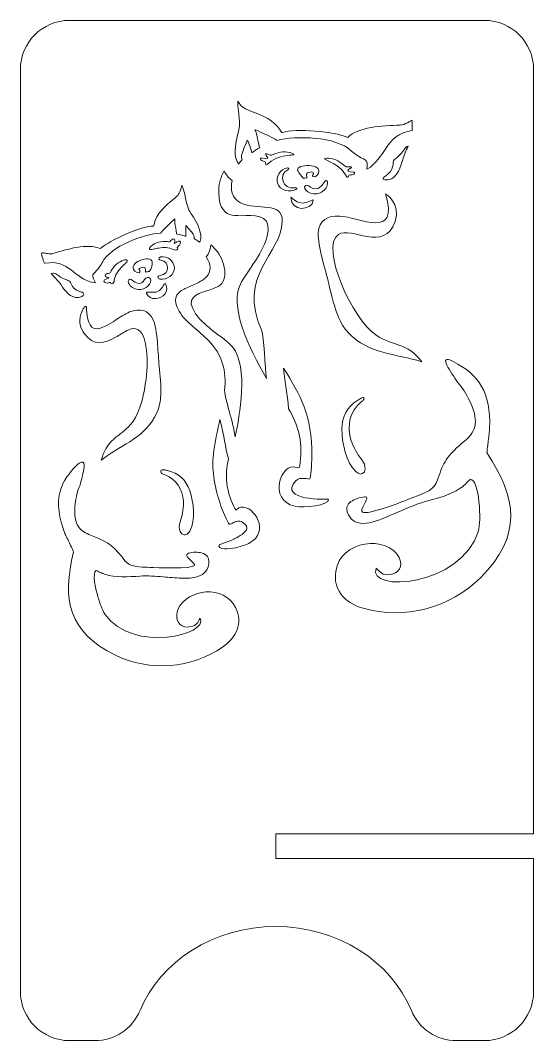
# Model space of a CAD drawing. Header units: millimetres. Extents: x -328 to 276, y -219 to 45.
# Drawn here: x 192.1 to 275.5, y -121.2 to 44.8 of the extents above; entities that cross this region are included whole.
import ezdxf

# ---------------------------------------------------------------- set-up
doc = ezdxf.new("R2010")
doc.units = ezdxf.units.MM
doc.header["$MEASUREMENT"] = 0
doc.layers.add('layer 1', color=7, linetype='Continuous')

msp = doc.modelspace()

# ---------------------------------------------------------------- linework, layer by layer
at = {"layer": 'layer 1', "color": 250, "lineweight": 9}
for points, knots in [([(200.0504, 44.7682), (222.5473, 44.7682), (245.0436, 44.7682), (267.5404, 44.7682), (267.5404, 44.7682), (271.9466, 44.7682), (275.5404, 41.1744), (275.5404, 36.7682), (275.5404, 36.7682), (275.5404, 36.7682), (275.5404, -87.5432), (275.5404, -87.5432), (275.5404, -87.5432), (275.5404, -87.5432), (233.6154, -87.5432), (233.6154, -87.5432), (233.6154, -87.5432), (233.6154, -87.5432), (233.6154, -91.5432), (233.6154, -91.5432), (233.6154, -91.5432), (233.6154, -91.5432), (275.5404, -91.5432), (275.5404, -91.5432), (275.5404, -91.5432), (275.5404, -98.7555), (275.5404, -105.9679), (275.5404, -113.1802), (275.5404, -113.1802), (275.5404, -117.5864), (271.9466, -121.1802), (267.5404, -121.1802), (267.5404, -121.1802), (267.5404, -121.1802), (263.0327, -121.1802), (263.0327, -121.1802), (263.0327, -121.1802), (259.7366, -121.1802), (256.9217, -119.3055), (255.6511, -116.2641), (255.6511, -116.2641), (252.3255, -108.3039), (243.6992, -102.6313), (233.5804, -102.6313), (233.5804, -102.6313), (223.4616, -102.6313), (214.8353, -108.3039), (211.5097, -116.2641), (211.5097, -116.2641), (210.2391, -119.3055), (207.4242, -121.1802), (204.1281, -121.1802), (204.1281, -121.1802), (204.1281, -121.1802), (200.0504, -121.1802), (200.0504, -121.1802), (200.0504, -121.1802), (195.6442, -121.1802), (192.0504, -117.5864), (192.0504, -113.1802), (192.0504, -113.1802), (192.0504, -63.1998), (192.0504, -13.2154), (192.0504, 36.7682), (192.0504, 36.7682), (192.0504, 41.1744), (195.6442, 44.7682), (200.0504, 44.7682)], [0, 0, 0, 0, 0.05555556, 0.05555556, 0.05555556, 0.05555556, 0.11111111, 0.11111111, 0.11111111, 0.11111111, 0.16666667, 0.16666667, 0.16666667, 0.16666667, 0.22222222, 0.22222222, 0.22222222, 0.22222222, 0.27777778, 0.27777778, 0.27777778, 0.27777778, 0.33333333, 0.33333333, 0.33333333, 0.33333333, 0.38888889, 0.38888889, 0.38888889, 0.38888889, 0.44444444, 0.44444444, 0.44444444, 0.44444444, 0.5, 0.5, 0.5, 0.5, 0.55555556, 0.55555556, 0.55555556, 0.55555556, 0.61111111, 0.61111111, 0.61111111, 0.61111111, 0.66666667, 0.66666667, 0.66666667, 0.66666667, 0.72222222, 0.72222222, 0.72222222, 0.72222222, 0.77777778, 0.77777778, 0.77777778, 0.77777778, 0.83333333, 0.83333333, 0.83333333, 0.83333333, 0.88888889, 0.88888889, 0.88888889, 0.88888889, 1, 1, 1, 1]), ([(248.4761, 21.0764), (248.6123, 22.4935), (247.6174, 21.9259), (245.8607, 23.5757), (245.8607, 23.5757), (243.4019, 25.8851), (236.8403, 26.0696), (233.8387, 25.2361), (233.8387, 25.2361), (233.1974, 25.684), (230.0501, 27.1335), (230.1709, 26.9824), (230.1709, 26.9824), (230.5358, 26.5265), (230.6108, 25.5253), (230.9317, 24.039), (230.9317, 24.039), (230.5007, 23.7954), (230.0943, 23.531), (229.7148, 23.2482), (229.7148, 23.2482), (229.6081, 23.6743), (228.9057, 25.8107), (228.8998, 25.1637), (228.8998, 25.1637), (228.8972, 24.8642), (227.6701, 22.7695), (228.1074, 22.1208), (228.1074, 22.1208), (227.9164, 21.8971), (227.7325, 21.6537), (227.5606, 21.3965), (227.5606, 21.3965), (226.6958, 22.3725), (226.9859, 24.6428), (227.3209, 25.8161), (227.3209, 25.8161), (228.121, 28.6186), (227.414, 29.2085), (227.414, 31.6141), (227.414, 31.6141), (228.0887, 30.6966), (228.0352, 30.6227), (229.5455, 30.029), (229.5455, 30.029), (231.4172, 29.2934), (233.4037, 28.5009), (234.3095, 26.8886), (234.3095, 26.8886), (234.4378, 26.66), (234.6007, 26.4948), (234.6707, 26.5216), (234.6707, 26.5216), (236.6817, 27.2933), (243.3744, 26.6667), (245.3219, 25.7228), (245.3219, 25.7228), (246.9734, 27.4376), (250.9451, 27.681), (253.8539, 27.7293), (253.8539, 27.7293), (254.4934, 27.7399), (255.7167, 28.5207), (255.7214, 28.5207), (255.7214, 28.5207), (255.7959, 28.5207), (255.8118, 27.5035), (255.805, 26.87), (255.805, 26.87), (251.2194, 26.1224), (251.5915, 22.3387), (248.4267, 20.5616), (248.4267, 20.5616), (248.4267, 20.5616), (248.4761, 21.0764), (248.4761, 21.0764)], [0, 0, 0, 0, 0.05, 0.05, 0.05, 0.05, 0.1, 0.1, 0.1, 0.1, 0.15, 0.15, 0.15, 0.15, 0.2, 0.2, 0.2, 0.2, 0.25, 0.25, 0.25, 0.25, 0.3, 0.3, 0.3, 0.3, 0.35, 0.35, 0.35, 0.35, 0.4, 0.4, 0.4, 0.4, 0.45, 0.45, 0.45, 0.45, 0.5, 0.5, 0.5, 0.5, 0.55, 0.55, 0.55, 0.55, 0.6, 0.6, 0.6, 0.6, 0.65, 0.65, 0.65, 0.65, 0.7, 0.7, 0.7, 0.7, 0.75, 0.75, 0.75, 0.75, 0.8, 0.8, 0.8, 0.8, 0.85, 0.85, 0.85, 0.85, 0.9, 0.9, 0.9, 0.9, 1, 1, 1, 1]), ([(232.4877, 21.5596), (232.1524, 21.2243), (231.8849, 21.2349), (231.9401, 21.4553), (231.9401, 21.4553), (232.0489, 21.8886), (231.4605, 21.7674), (231.1895, 22.0939), (231.1895, 22.0939), (231.0748, 22.2322), (230.9994, 22.5463), (231.4773, 22.3684), (231.4773, 22.3684), (232.0388, 22.1548), (232.5081, 22.3054), (232.2664, 22.52), (232.2664, 22.52), (231.9226, 22.8253), (231.6651, 23.3076), (232.4087, 22.9709), (232.4087, 22.9709), (232.6954, 22.841), (232.7338, 22.7338), (233.289, 23.0071), (233.289, 23.0071), (234.1003, 23.4064), (235.3671, 23.5319), (236.1984, 23.1789), (236.1984, 23.1789), (237.6468, 22.5638), (234.2151, 23.287), (232.4877, 21.5596)], [0, 0, 0, 0, 0.11111111, 0.11111111, 0.11111111, 0.11111111, 0.22222222, 0.22222222, 0.22222222, 0.22222222, 0.33333333, 0.33333333, 0.33333333, 0.33333333, 0.44444444, 0.44444444, 0.44444444, 0.44444444, 0.55555556, 0.55555556, 0.55555556, 0.55555556, 0.66666667, 0.66666667, 0.66666667, 0.66666667, 0.77777778, 0.77777778, 0.77777778, 0.77777778, 1, 1, 1, 1]), ([(255.1283, 24.3094), (254.7945, 23.6088), (254.4578, 22.9464), (254.1909, 21.9858), (254.1909, 21.9858), (253.6698, 20.1104), (253.0911, 19.1328), (252.0279, 18.8789), (252.0279, 18.8789), (251.3642, 18.7204), (250.7062, 18.9269), (251.2947, 19.3344), (251.2947, 19.3344), (253.0396, 20.5426), (252.5766, 21.5359), (252.7487, 21.9376), (252.7487, 21.9376), (252.8828, 22.1132), (253.0504, 22.2666), (253.275, 22.4405), (253.275, 22.4405), (254.4956, 23.3853), (254.4908, 24.1919), (255.1283, 24.3094)], [0, 0, 0, 0, 0.14285714, 0.14285714, 0.14285714, 0.14285714, 0.28571429, 0.28571429, 0.28571429, 0.28571429, 0.42857143, 0.42857143, 0.42857143, 0.42857143, 0.57142857, 0.57142857, 0.57142857, 0.57142857, 0.71428571, 0.71428571, 0.71428571, 0.71428571, 1, 1, 1, 1]), ([(244.9145, 19.6525), (245.127, 19.2287), (245.3843, 19.1544), (245.4012, 19.381), (245.4012, 19.381), (245.4346, 19.8265), (245.9548, 19.526), (246.3148, 19.7506), (246.3148, 19.7506), (246.4673, 19.8457), (246.6378, 20.12), (246.1282, 20.1018), (246.1282, 20.1018), (245.528, 20.0759), (245.1301, 20.3667), (245.4271, 20.4943), (245.4271, 20.4943), (245.8495, 20.6757), (246.2459, 21.0523), (245.434, 20.967), (245.434, 20.967), (245.121, 20.9341), (245.0508, 20.8445), (244.61, 21.2787), (244.61, 21.2787), (243.9659, 21.9133), (242.803, 22.4314), (241.9028, 22.3583), (241.9028, 22.3583), (240.3344, 22.2309), (243.8193, 21.8361), (244.9145, 19.6525)], [0, 0, 0, 0, 0.11111111, 0.11111111, 0.11111111, 0.11111111, 0.22222222, 0.22222222, 0.22222222, 0.22222222, 0.33333333, 0.33333333, 0.33333333, 0.33333333, 0.44444444, 0.44444444, 0.44444444, 0.44444444, 0.55555556, 0.55555556, 0.55555556, 0.55555556, 0.66666667, 0.66666667, 0.66666667, 0.66666667, 0.77777778, 0.77777778, 0.77777778, 0.77777778, 1, 1, 1, 1]), ([(226.5148, 18.7302), (226.1562, 17.2778), (226.4076, 15.8497), (227.8492, 15.1193), (227.8492, 15.1193), (230.5631, 13.7442), (234.6972, 15.486), (234.6489, 12.058), (234.6489, 12.058), (234.5751, 6.8257), (227.1735, 3.3186), (231.3337, -5.7104), (231.3337, -5.7104), (231.6869, -6.6414), (231.8098, -11.7753), (232.0991, -13.4661), (232.0991, -13.4661), (229.1394, -8.4508), (225.8539, -1.5144), (228.0127, 2.2215), (228.0127, 2.2215), (229.4315, 4.6767), (232.0763, 7.6273), (232.3487, 10.5453), (232.3487, 10.5453), (232.6112, 13.3581), (229.998, 12.9959), (227.9879, 13.0021), (227.9879, 13.0021), (226.4844, 13.0066), (225.4804, 13.0093), (224.7354, 14.5223), (224.7354, 14.5223), (224.2551, 15.4977), (224.1928, 17.4314), (224.4884, 18.5088), (224.4884, 18.5088), (224.6545, 19.1144), (224.8926, 19.7139), (225.19, 20.2816), (225.19, 20.2816), (225.4914, 19.666), (225.9549, 19.1254), (226.5148, 18.7302)], [0, 0, 0, 0, 0.08333333, 0.08333333, 0.08333333, 0.08333333, 0.16666667, 0.16666667, 0.16666667, 0.16666667, 0.25, 0.25, 0.25, 0.25, 0.33333333, 0.33333333, 0.33333333, 0.33333333, 0.41666667, 0.41666667, 0.41666667, 0.41666667, 0.5, 0.5, 0.5, 0.5, 0.58333333, 0.58333333, 0.58333333, 0.58333333, 0.66666667, 0.66666667, 0.66666667, 0.66666667, 0.75, 0.75, 0.75, 0.75, 0.83333333, 0.83333333, 0.83333333, 0.83333333, 1, 1, 1, 1]), ([(233.8783, 18.3285), (233.6022, 19.338), (234.2825, 20.6431), (235.497, 20.7744), (235.497, 20.7744), (235.8072, 20.7812), (235.8033, 20.5526), (235.5344, 20.4878), (235.5344, 20.4878), (233.9966, 19.8188), (234.6552, 17.1088), (236.7161, 17.5474), (236.7161, 17.5474), (237.0989, 17.629), (237.0984, 17.4009), (236.879, 17.28), (236.879, 17.28), (235.8901, 16.7353), (234.2248, 17.0624), (233.8783, 18.3285)], [0, 0, 0, 0, 0.16666667, 0.16666667, 0.16666667, 0.16666667, 0.33333333, 0.33333333, 0.33333333, 0.33333333, 0.5, 0.5, 0.5, 0.5, 0.66666667, 0.66666667, 0.66666667, 0.66666667, 1, 1, 1, 1]), ([(238.116, 19.0703), (237.7164, 19.5058), (237.0922, 20.2231), (237.1455, 20.5335), (237.1455, 20.5335), (237.3226, 21.564), (241.9612, 21.4196), (240.2219, 19.4873), (240.2219, 19.4873), (239.8512, 19.1584), (239.3712, 19.4632), (239.6366, 19.6658), (239.6366, 19.6658), (240.021, 20.0653), (239.3219, 20.2907), (238.7613, 19.9531), (238.7613, 19.9531), (238.451, 19.7662), (238.6292, 19.3877), (238.668, 19.1484), (238.668, 19.1484), (238.4967, 19.1417), (238.3095, 19.1163), (238.116, 19.0703)], [0, 0, 0, 0, 0.14285714, 0.14285714, 0.14285714, 0.14285714, 0.28571429, 0.28571429, 0.28571429, 0.28571429, 0.42857143, 0.42857143, 0.42857143, 0.42857143, 0.57142857, 0.57142857, 0.57142857, 0.57142857, 0.71428571, 0.71428571, 0.71428571, 0.71428571, 1, 1, 1, 1]), ([(238.4232, 17.8963), (239.0622, 18.3781), (239.9005, 15.948), (241.6512, 18.6208), (241.6512, 18.6208), (241.7504, 18.8465), (242.0735, 18.6495), (242.0219, 18.2434), (242.0219, 18.2434), (241.927, 17.4987), (241.4617, 17.0414), (240.8206, 16.722), (240.8206, 16.722), (239.2985, 16.038), (237.7992, 17.4259), (238.4232, 17.8963)], [0, 0, 0, 0, 0.2, 0.2, 0.2, 0.2, 0.4, 0.4, 0.4, 0.4, 0.6, 0.6, 0.6, 0.6, 1, 1, 1, 1]), ([(218.9573, 11.4063), (218.926, 10.9403), (218.9453, 10.0706), (218.9628, 9.8637), (218.9628, 9.8637), (218.9628, 9.8637), (218.9819, 9.6387), (218.9819, 9.6387), (218.9819, 9.6387), (218.9819, 9.6387), (218.767, 9.7077), (218.767, 9.7077), (218.767, 9.7077), (218.3671, 9.836), (217.9589, 9.9378), (217.5461, 10.0147), (217.5461, 10.0147), (217.5461, 10.0147), (217.4372, 10.0351), (217.4372, 10.0351), (217.4372, 10.0351), (217.4372, 10.0351), (217.4243, 10.145), (217.4243, 10.145), (217.4243, 10.145), (217.3592, 10.6975), (217.2646, 11.2448), (217.1975, 11.796), (217.1975, 11.796), (217.1724, 12.0024), (217.1452, 12.2503), (217.1562, 12.4851), (217.1562, 12.4851), (217.0774, 12.4128), (217.0027, 12.341), (216.956, 12.298), (216.956, 12.298), (216.6659, 12.0306), (216.3808, 11.7565), (216.0996, 11.4799), (216.0996, 11.4799), (215.7389, 11.1251), (215.2275, 10.6457), (214.9323, 10.242), (214.9323, 10.242), (214.9323, 10.242), (214.8905, 10.1847), (214.8905, 10.1847), (214.8905, 10.1847), (214.8905, 10.1847), (214.8198, 10.1806), (214.8198, 10.1806), (214.8198, 10.1806), (212.0777, 10.0183), (206.7493, 7.9906), (205.4037, 5.4482), (205.4037, 5.4482), (205.1219, 4.9159), (204.8002, 4.4736), (204.385, 4.0402), (204.385, 4.0402), (204.2247, 3.8731), (203.9116, 3.5933), (203.8381, 3.3743), (203.8381, 3.3743), (203.7703, 3.172), (203.8587, 2.9368), (203.942, 2.7529), (203.942, 2.7529), (203.942, 2.7529), (204.2487, 2.0761), (204.2487, 2.0761), (204.2487, 2.0761), (204.2487, 2.0761), (203.9658, 2.1282), (203.9658, 2.1282), (203.9658, 2.1282), (200.7245, 2.7238), (200.0479, 5.9533), (196.0732, 5.2779), (196.0732, 5.2779), (196.0732, 5.2779), (195.9485, 5.2567), (195.9485, 5.2567), (195.9485, 5.2567), (195.9485, 5.2567), (195.9062, 5.376), (195.9062, 5.376), (195.9062, 5.376), (195.8491, 5.537), (195.7938, 5.6989), (195.7402, 5.8612), (195.7402, 5.8612), (195.6718, 6.0686), (195.6043, 6.2788), (195.5474, 6.4897), (195.5474, 6.4897), (195.5121, 6.6204), (195.4125, 6.9037), (195.598, 6.9673), (195.598, 6.9673), (195.6613, 6.9889), (195.9169, 6.9221), (195.9856, 6.909), (195.9856, 6.909), (196.2055, 6.8672), (196.4286, 6.8325), (196.6514, 6.812), (196.6514, 6.812), (196.8637, 6.7926), (197.1776, 6.7754), (197.3818, 6.8416), (197.3818, 6.8416), (199.4232, 7.5031), (203.0414, 8.5954), (205.079, 7.6419), (205.079, 7.6419), (206.5684, 9.0183), (211.7641, 11.3436), (213.7071, 11.3156), (213.7071, 11.3156), (213.7497, 11.3841), (213.7886, 11.5408), (213.7995, 11.6), (213.7995, 11.6), (214.1119, 13.2984), (215.668, 14.5961), (216.9224, 15.6621), (216.9224, 15.6621), (217.8485, 16.4491), (217.8577, 16.4319), (218.1996, 17.5207), (218.1996, 17.5207), (218.1996, 17.5207), (218.3369, 17.9582), (218.3369, 17.9582), (218.3369, 17.9582), (218.3369, 17.9582), (218.4854, 17.5245), (218.4854, 17.5245), (218.4854, 17.5245), (218.7446, 16.7674), (218.8568, 16.0807), (219.0253, 15.3113), (219.0253, 15.3113), (219.2434, 14.316), (219.6155, 13.5956), (220.1979, 12.7588), (220.1979, 12.7588), (220.8412, 11.8346), (221.7422, 9.9875), (221.2742, 8.8654), (221.2742, 8.8654), (221.2742, 8.8654), (221.1992, 8.6854), (221.1992, 8.6854), (221.1992, 8.6854), (221.1992, 8.6854), (221.0442, 8.8036), (221.0442, 8.8036), (221.0442, 8.8036), (220.837, 8.9614), (220.6209, 9.1083), (220.3968, 9.241), (220.3968, 9.241), (220.3968, 9.241), (220.2984, 9.2993), (220.2984, 9.2993), (220.2984, 9.2993), (220.2984, 9.2993), (220.3282, 9.4096), (220.3282, 9.4096), (220.3282, 9.4096), (220.4092, 9.7108), (219.9219, 10.3122), (219.7428, 10.5266), (219.7428, 10.5266), (219.6237, 10.6692), (219.1934, 11.1166), (218.9573, 11.4063)], [0, 0, 0, 0, 0.02173913, 0.02173913, 0.02173913, 0.02173913, 0.04347826, 0.04347826, 0.04347826, 0.04347826, 0.06521739, 0.06521739, 0.06521739, 0.06521739, 0.08695652, 0.08695652, 0.08695652, 0.08695652, 0.10869565, 0.10869565, 0.10869565, 0.10869565, 0.13043478, 0.13043478, 0.13043478, 0.13043478, 0.15217391, 0.15217391, 0.15217391, 0.15217391, 0.17391304, 0.17391304, 0.17391304, 0.17391304, 0.19565217, 0.19565217, 0.19565217, 0.19565217, 0.2173913, 0.2173913, 0.2173913, 0.2173913, 0.23913043, 0.23913043, 0.23913043, 0.23913043, 0.26086957, 0.26086957, 0.26086957, 0.26086957, 0.2826087, 0.2826087, 0.2826087, 0.2826087, 0.30434783, 0.30434783, 0.30434783, 0.30434783, 0.32608696, 0.32608696, 0.32608696, 0.32608696, 0.34782609, 0.34782609, 0.34782609, 0.34782609, 0.36956522, 0.36956522, 0.36956522, 0.36956522, 0.39130435, 0.39130435, 0.39130435, 0.39130435, 0.41304348, 0.41304348, 0.41304348, 0.41304348, 0.43478261, 0.43478261, 0.43478261, 0.43478261, 0.45652174, 0.45652174, 0.45652174, 0.45652174, 0.47826087, 0.47826087, 0.47826087, 0.47826087, 0.5, 0.5, 0.5, 0.5, 0.52173913, 0.52173913, 0.52173913, 0.52173913, 0.54347826, 0.54347826, 0.54347826, 0.54347826, 0.56521739, 0.56521739, 0.56521739, 0.56521739, 0.58695652, 0.58695652, 0.58695652, 0.58695652, 0.60869565, 0.60869565, 0.60869565, 0.60869565, 0.63043478, 0.63043478, 0.63043478, 0.63043478, 0.65217391, 0.65217391, 0.65217391, 0.65217391, 0.67391304, 0.67391304, 0.67391304, 0.67391304, 0.69565217, 0.69565217, 0.69565217, 0.69565217, 0.7173913, 0.7173913, 0.7173913, 0.7173913, 0.73913043, 0.73913043, 0.73913043, 0.73913043, 0.76086957, 0.76086957, 0.76086957, 0.76086957, 0.7826087, 0.7826087, 0.7826087, 0.7826087, 0.80434783, 0.80434783, 0.80434783, 0.80434783, 0.82608696, 0.82608696, 0.82608696, 0.82608696, 0.84782609, 0.84782609, 0.84782609, 0.84782609, 0.86956522, 0.86956522, 0.86956522, 0.86956522, 0.89130435, 0.89130435, 0.89130435, 0.89130435, 0.91304348, 0.91304348, 0.91304348, 0.91304348, 0.93478261, 0.93478261, 0.93478261, 0.93478261, 0.95652174, 0.95652174, 0.95652174, 0.95652174, 1, 1, 1, 1]), ([(257.3717, -10.7636), (253.0708, -9.3823), (248.7356, -9.6139), (245.3816, -6.0226), (245.3816, -6.0226), (244.0353, -4.5809), (243.221, -2.5388), (242.2263, 1.8907), (242.2263, 1.8907), (241.7149, 4.1675), (240.3858, 8.0645), (240.5126, 10.1873), (240.5126, 10.1873), (240.6363, 12.26), (242.0235, 13.0422), (243.9699, 12.9431), (243.9699, 12.9431), (247.2835, 12.7744), (253.7656, 8.9912), (251.4251, 16.5778), (251.4251, 16.5778), (251.4037, 16.647), (254.0058, 14.9671), (253.0222, 12.0365), (253.0222, 12.0365), (251.3197, 6.9639), (245.7861, 11.3435), (243.7929, 9.9471), (243.7929, 9.9471), (240.6937, 7.7765), (246.1526, -3.9079), (249.8818, -6.4017), (249.8818, -6.4017), (252.8685, -8.399), (254.8556, -7.5301), (257.3717, -10.7636)], [0, 0, 0, 0, 0.1, 0.1, 0.1, 0.1, 0.2, 0.2, 0.2, 0.2, 0.3, 0.3, 0.3, 0.3, 0.4, 0.4, 0.4, 0.4, 0.5, 0.5, 0.5, 0.5, 0.6, 0.6, 0.6, 0.6, 0.7, 0.7, 0.7, 0.7, 0.8, 0.8, 0.8, 0.8, 1, 1, 1, 1]), ([(236.0715, 15.995), (236.107, 16.0585), (236.8238, 15.152), (237.6722, 15.0669), (237.6722, 15.0669), (238.6134, 14.9725), (239.6943, 15.6879), (239.6943, 15.5403), (239.6943, 15.5403), (239.5461, 13.7689), (235.9665, 13.5487), (236.0715, 15.995)], [0, 0, 0, 0, 0.25, 0.25, 0.25, 0.25, 0.5, 0.5, 0.5, 0.5, 1, 1, 1, 1]), ([(217.0553, 8.4964), (217.2003, 8.5225), (217.4264, 8.6707), (217.5, 8.7316), (217.5, 8.7316), (217.8855, 9.0498), (218.2052, 8.8127), (218.0544, 8.4156), (218.0544, 8.4156), (217.9545, 8.1522), (217.5965, 7.9632), (217.5714, 7.8756), (217.5714, 7.8756), (217.5656, 7.8553), (217.5868, 7.8201), (217.5968, 7.8049), (217.5968, 7.8049), (217.6467, 7.7278), (217.6681, 7.6342), (217.6279, 7.5478), (217.6279, 7.5478), (217.5086, 7.291), (217.1016, 7.4291), (216.9186, 7.5186), (216.9186, 7.5186), (216.1923, 7.8745), (215.3373, 7.8631), (214.5559, 7.7387), (214.5559, 7.7387), (214.2476, 7.6895), (213.9484, 7.62), (213.6442, 7.552), (213.6442, 7.552), (213.4944, 7.5186), (213.1698, 7.4172), (213.0738, 7.5889), (213.0738, 7.5889), (212.9776, 7.7607), (213.2207, 7.9566), (213.3315, 8.056), (213.3315, 8.056), (213.9602, 8.6203), (215.0963, 8.8863), (215.9236, 8.7801), (215.9236, 8.7801), (216.3174, 8.7296), (216.2946, 8.7256), (216.545, 8.9612), (216.545, 8.9612), (216.6708, 9.0797), (216.9237, 9.31), (217.1064, 9.1705), (217.1064, 9.1705), (217.2886, 9.0314), (217.1539, 8.6867), (217.0553, 8.4964)], [0, 0, 0, 0, 0.06666667, 0.06666667, 0.06666667, 0.06666667, 0.13333333, 0.13333333, 0.13333333, 0.13333333, 0.2, 0.2, 0.2, 0.2, 0.26666667, 0.26666667, 0.26666667, 0.26666667, 0.33333333, 0.33333333, 0.33333333, 0.33333333, 0.4, 0.4, 0.4, 0.4, 0.46666667, 0.46666667, 0.46666667, 0.46666667, 0.53333333, 0.53333333, 0.53333333, 0.53333333, 0.6, 0.6, 0.6, 0.6, 0.66666667, 0.66666667, 0.66666667, 0.66666667, 0.73333333, 0.73333333, 0.73333333, 0.73333333, 0.8, 0.8, 0.8, 0.8, 0.86666667, 0.86666667, 0.86666667, 0.86666667, 1, 1, 1, 1]), ([(211.3059, 4.2841), (211.5767, 4.0995), (211.6313, 3.5074), (211.044, 3.7529), (211.044, 3.7529), (211.044, 3.7529), (211.0363, 3.7561), (211.0363, 3.7561), (211.0363, 3.7561), (211.0363, 3.7561), (211.0289, 3.7602), (211.0289, 3.7602), (211.0289, 3.7602), (208.786, 5.0088), (212.8625, 6.6807), (213.4295, 5.6428), (213.4295, 5.6428), (213.6236, 5.2875), (213.3905, 4.3577), (213.0088, 3.934), (213.0088, 3.934), (212.7605, 3.9099), (212.6693, 3.869), (212.4292, 3.7969), (212.4292, 3.7969), (212.3967, 3.8918), (212.4124, 4.4997), (212.3269, 4.5121), (212.3269, 4.5121), (212.0197, 4.8169), (211.3758, 4.4466), (211.3059, 4.2841)], [0, 0, 0, 0, 0.11111111, 0.11111111, 0.11111111, 0.11111111, 0.22222222, 0.22222222, 0.22222222, 0.22222222, 0.33333333, 0.33333333, 0.33333333, 0.33333333, 0.44444444, 0.44444444, 0.44444444, 0.44444444, 0.55555556, 0.55555556, 0.55555556, 0.55555556, 0.66666667, 0.66666667, 0.66666667, 0.66666667, 0.77777778, 0.77777778, 0.77777778, 0.77777778, 1, 1, 1, 1]), ([(226.8494, -22.1362), (226.7766, -21.6866), (226.659, -21.2257), (226.5472, -20.784), (226.5472, -20.784), (226.3956, -20.185), (226.2341, -19.5883), (226.0739, -18.9915), (226.0739, -18.9915), (225.882, -18.2763), (225.6879, -17.5596), (225.5163, -16.8393), (225.5163, -16.8393), (225.4258, -16.4595), (225.2603, -15.8142), (225.273, -15.4288), (225.273, -15.4288), (225.273, -15.4288), (225.2737, -15.4184), (225.2737, -15.4184), (225.2737, -15.4184), (225.5998, -12.2278), (224.9285, -9.7046), (222.7088, -7.3692), (222.7088, -7.3692), (221.8884, -6.506), (220.9662, -5.7656), (220.0735, -4.9818), (220.0735, -4.9818), (219.2518, -4.2604), (218.4302, -3.4784), (217.8735, -2.5271), (217.8735, -2.5271), (217.7062, -2.2412), (217.5641, -1.9418), (217.4522, -1.6298), (217.4522, -1.6298), (217.2528, -1.0732), (217.1794, -0.4738), (217.4811, 0.0614), (217.4811, 0.0614), (217.7757, 0.584), (218.3571, 0.9161), (218.882, 1.1663), (218.882, 1.1663), (219.5203, 1.4706), (220.1872, 1.7096), (220.8231, 2.0223), (220.8231, 2.0223), (221.3493, 2.281), (221.8651, 2.5923), (222.2767, 3.0151), (222.2767, 3.0151), (223.2156, 3.9796), (223.0159, 5.1666), (222.3397, 6.2171), (222.3397, 6.2171), (222.3397, 6.2171), (222.284, 6.3034), (222.284, 6.3034), (222.284, 6.3034), (222.284, 6.3034), (222.3443, 6.3866), (222.3443, 6.3866), (222.3443, 6.3866), (222.6831, 6.8551), (222.9054, 7.4136), (222.9778, 7.9875), (222.9778, 7.9875), (222.9778, 7.9875), (223.0149, 8.282), (223.0149, 8.282), (223.0149, 8.282), (223.0149, 8.282), (223.2304, 8.0778), (223.2304, 8.0778), (223.2304, 8.0778), (223.6446, 7.6856), (224.0205, 7.2485), (224.3415, 6.7768), (224.3415, 6.7768), (224.9062, 5.9472), (225.4261, 4.2834), (225.2976, 3.2821), (225.2976, 3.2821), (225.1005, 1.7464), (224.2368, 1.4196), (222.922, 0.9649), (222.922, 0.9649), (221.3925, 0.436), (219.1051, 0.0412), (220.0785, -2.1212), (220.0785, -2.1212), (221.1226, -4.441), (224.1452, -6.1272), (226.026, -7.7663), (226.026, -7.7663), (229.2279, -10.557), (227.9205, -18.3803), (227.1453, -22.1425), (227.1453, -22.1425), (227.1453, -22.1425), (226.9802, -22.9437), (226.9802, -22.9437), (226.9802, -22.9437), (226.9802, -22.9437), (226.8494, -22.1362), (226.8494, -22.1362)], [0, 0, 0, 0, 0.03571429, 0.03571429, 0.03571429, 0.03571429, 0.07142857, 0.07142857, 0.07142857, 0.07142857, 0.10714286, 0.10714286, 0.10714286, 0.10714286, 0.14285714, 0.14285714, 0.14285714, 0.14285714, 0.17857143, 0.17857143, 0.17857143, 0.17857143, 0.21428571, 0.21428571, 0.21428571, 0.21428571, 0.25, 0.25, 0.25, 0.25, 0.28571429, 0.28571429, 0.28571429, 0.28571429, 0.32142857, 0.32142857, 0.32142857, 0.32142857, 0.35714286, 0.35714286, 0.35714286, 0.35714286, 0.39285714, 0.39285714, 0.39285714, 0.39285714, 0.42857143, 0.42857143, 0.42857143, 0.42857143, 0.46428571, 0.46428571, 0.46428571, 0.46428571, 0.5, 0.5, 0.5, 0.5, 0.53571429, 0.53571429, 0.53571429, 0.53571429, 0.57142857, 0.57142857, 0.57142857, 0.57142857, 0.60714286, 0.60714286, 0.60714286, 0.60714286, 0.64285714, 0.64285714, 0.64285714, 0.64285714, 0.67857143, 0.67857143, 0.67857143, 0.67857143, 0.71428571, 0.71428571, 0.71428571, 0.71428571, 0.75, 0.75, 0.75, 0.75, 0.78571429, 0.78571429, 0.78571429, 0.78571429, 0.82142857, 0.82142857, 0.82142857, 0.82142857, 0.85714286, 0.85714286, 0.85714286, 0.85714286, 0.89285714, 0.89285714, 0.89285714, 0.89285714, 0.92857143, 0.92857143, 0.92857143, 0.92857143, 1, 1, 1, 1]), ([(206.4386, 2.9315), (206.2258, 2.9554), (205.8643, 3.0354), (205.8501, 3.2642), (205.8501, 3.2642), (205.836, 3.4937), (206.1681, 3.5754), (206.3366, 3.614), (206.3366, 3.614), (206.6731, 3.6911), (206.6537, 3.6701), (206.833, 4.0293), (206.833, 4.0293), (207.2056, 4.7755), (208.0589, 5.5712), (208.8776, 5.7793), (208.8776, 5.7793), (209.0218, 5.8159), (209.3198, 5.9089), (209.4091, 5.7334), (209.4091, 5.7334), (209.4982, 5.558), (209.2332, 5.3448), (209.1221, 5.239), (209.1221, 5.239), (208.8963, 5.0242), (208.672, 4.8143), (208.4596, 4.5855), (208.4596, 4.5855), (207.9212, 4.0059), (207.4358, 3.3019), (207.3269, 2.5004), (207.3269, 2.5004), (207.2995, 2.2987), (207.1876, 1.8837), (206.9078, 1.9274), (206.9078, 1.9274), (206.8133, 1.9423), (206.7479, 2.0119), (206.7117, 2.0965), (206.7117, 2.0965), (206.7045, 2.1133), (206.6871, 2.1505), (206.6671, 2.1569), (206.6671, 2.1569), (206.5803, 2.1849), (206.224, 1.9926), (205.9494, 2.0564), (205.9494, 2.0564), (205.5354, 2.1525), (205.517, 2.5498), (205.9957, 2.6928), (205.9957, 2.6928), (206.0873, 2.7202), (206.3362, 2.8254), (206.4386, 2.9315)], [0, 0, 0, 0, 0.06666667, 0.06666667, 0.06666667, 0.06666667, 0.13333333, 0.13333333, 0.13333333, 0.13333333, 0.2, 0.2, 0.2, 0.2, 0.26666667, 0.26666667, 0.26666667, 0.26666667, 0.33333333, 0.33333333, 0.33333333, 0.33333333, 0.4, 0.4, 0.4, 0.4, 0.46666667, 0.46666667, 0.46666667, 0.46666667, 0.53333333, 0.53333333, 0.53333333, 0.53333333, 0.6, 0.6, 0.6, 0.6, 0.66666667, 0.66666667, 0.66666667, 0.66666667, 0.73333333, 0.73333333, 0.73333333, 0.73333333, 0.8, 0.8, 0.8, 0.8, 0.86666667, 0.86666667, 0.86666667, 0.86666667, 1, 1, 1, 1]), ([(214.9529, 5.741), (214.5359, 5.7119), (214.4393, 6.1517), (214.8572, 6.2846), (214.8572, 6.2846), (214.8572, 6.2846), (214.8633, 6.2865), (214.8633, 6.2865), (214.8633, 6.2865), (214.8633, 6.2865), (214.8695, 6.2879), (214.8695, 6.2879), (214.8695, 6.2879), (215.9474, 6.5317), (217.0309, 5.6544), (217.0987, 4.5751), (217.0987, 4.5751), (217.1753, 3.3596), (215.8402, 2.4922), (214.7223, 2.6883), (214.7223, 2.6883), (214.3131, 2.76), (214.2936, 3.1952), (214.7897, 3.2551), (214.7897, 3.2551), (216.4417, 3.4546), (216.2408, 5.6241), (214.9529, 5.741)], [0, 0, 0, 0, 0.125, 0.125, 0.125, 0.125, 0.25, 0.25, 0.25, 0.25, 0.375, 0.375, 0.375, 0.375, 0.5, 0.5, 0.5, 0.5, 0.625, 0.625, 0.625, 0.625, 0.75, 0.75, 0.75, 0.75, 1, 1, 1, 1]), ([(197.3199, 3.6352), (197.414, 3.6491), (197.5073, 3.6466), (197.6003, 3.6256), (197.6003, 3.6256), (197.8617, 3.5667), (198.1125, 3.3505), (198.327, 3.1957), (198.327, 3.1957), (198.6897, 2.9342), (199.0422, 2.7457), (199.4673, 2.6007), (199.4673, 2.6007), (199.6829, 2.5271), (199.8939, 2.4417), (200.084, 2.3146), (200.084, 2.3146), (200.084, 2.3146), (200.0995, 2.3043), (200.0995, 2.3043), (200.0995, 2.3043), (200.0995, 2.3043), (200.1121, 2.2905), (200.1121, 2.2905), (200.1121, 2.2905), (200.2627, 2.1237), (200.3638, 1.716), (200.5241, 1.4812), (200.5241, 1.4812), (200.8574, 0.9928), (201.4452, 0.7363), (201.9951, 0.5806), (201.9951, 0.5806), (202.1611, 0.5337), (202.3741, 0.4383), (202.3824, 0.2374), (202.3824, 0.2374), (202.3972, -0.1243), (201.7538, -0.2768), (201.4877, -0.3023), (201.4877, -0.3023), (200.2034, -0.4253), (199.3044, 0.7953), (198.6615, 1.7333), (198.6615, 1.7333), (198.2318, 2.3601), (197.7613, 2.8428), (197.2345, 3.3811), (197.2345, 3.3811), (197.2345, 3.3811), (197.0285, 3.5917), (197.0285, 3.5917), (197.0285, 3.5917), (197.0285, 3.5917), (197.3199, 3.6352), (197.3199, 3.6352)], [0, 0, 0, 0, 0.06666667, 0.06666667, 0.06666667, 0.06666667, 0.13333333, 0.13333333, 0.13333333, 0.13333333, 0.2, 0.2, 0.2, 0.2, 0.26666667, 0.26666667, 0.26666667, 0.26666667, 0.33333333, 0.33333333, 0.33333333, 0.33333333, 0.4, 0.4, 0.4, 0.4, 0.46666667, 0.46666667, 0.46666667, 0.46666667, 0.53333333, 0.53333333, 0.53333333, 0.53333333, 0.6, 0.6, 0.6, 0.6, 0.66666667, 0.66666667, 0.66666667, 0.66666667, 0.73333333, 0.73333333, 0.73333333, 0.73333333, 0.8, 0.8, 0.8, 0.8, 0.86666667, 0.86666667, 0.86666667, 0.86666667, 1, 1, 1, 1]), ([(210.0908, 2.6037), (210.5287, 2.264), (211.2912, 1.7333), (211.8416, 2.1347), (211.8416, 2.1347), (212.1384, 2.3512), (212.3796, 2.8923), (212.7061, 2.9649), (212.7061, 2.9649), (212.7821, 2.9818), (212.8581, 2.9762), (212.9319, 2.9521), (212.9319, 2.9521), (213.0247, 2.9217), (213.1053, 2.8678), (213.1637, 2.7889), (213.1637, 2.7889), (213.4268, 2.433), (213.1012, 1.8854), (212.8494, 1.6176), (212.8494, 1.6176), (212.4257, 1.1671), (211.8255, 0.9402), (211.2034, 0.998), (211.2034, 0.998), (210.5235, 1.0885), (209.9664, 1.3683), (209.6536, 2.0053), (209.6536, 2.0053), (209.4227, 2.4753), (209.8151, 2.8839), (210.0908, 2.6037)], [0, 0, 0, 0, 0.11111111, 0.11111111, 0.11111111, 0.11111111, 0.22222222, 0.22222222, 0.22222222, 0.22222222, 0.33333333, 0.33333333, 0.33333333, 0.33333333, 0.44444444, 0.44444444, 0.44444444, 0.44444444, 0.55555556, 0.55555556, 0.55555556, 0.55555556, 0.66666667, 0.66666667, 0.66666667, 0.66666667, 0.77777778, 0.77777778, 0.77777778, 0.77777778, 1, 1, 1, 1]), ([(215.7269, 1.8507), (215.9364, 1.315), (215.9255, 0.7531), (215.5753, 0.2796), (215.5753, 0.2796), (214.8932, -0.6426), (213.0747, -0.8472), (212.5611, 0.3234), (212.5611, 0.3234), (212.5611, 0.3234), (212.5586, 0.3292), (212.5586, 0.3292), (212.5586, 0.3292), (212.5586, 0.3292), (212.5566, 0.3352), (212.5566, 0.3352), (212.5566, 0.3352), (212.5446, 0.3702), (212.5442, 0.4084), (212.5562, 0.4436), (212.5562, 0.4436), (212.6194, 0.6282), (212.9854, 0.5587), (213.1354, 0.5499), (213.1354, 0.5499), (213.4445, 0.5319), (213.7621, 0.527), (214.0676, 0.5843), (214.0676, 0.5843), (214.2004, 0.6092), (214.3326, 0.6466), (214.4557, 0.7031), (214.4557, 0.7031), (214.7546, 0.84), (214.9897, 1.1245), (215.164, 1.3957), (215.164, 1.3957), (215.2359, 1.5076), (215.2998, 1.6223), (215.364, 1.7385), (215.364, 1.7385), (215.4246, 1.8482), (215.5384, 2.041), (215.6871, 1.9081), (215.6871, 1.9081), (215.6871, 1.9081), (215.7138, 1.8841), (215.7138, 1.8841), (215.7138, 1.8841), (215.7138, 1.8841), (215.7269, 1.8507), (215.7269, 1.8507)], [0, 0, 0, 0, 0.07142857, 0.07142857, 0.07142857, 0.07142857, 0.14285714, 0.14285714, 0.14285714, 0.14285714, 0.21428571, 0.21428571, 0.21428571, 0.21428571, 0.28571429, 0.28571429, 0.28571429, 0.28571429, 0.35714286, 0.35714286, 0.35714286, 0.35714286, 0.42857143, 0.42857143, 0.42857143, 0.42857143, 0.5, 0.5, 0.5, 0.5, 0.57142857, 0.57142857, 0.57142857, 0.57142857, 0.64285714, 0.64285714, 0.64285714, 0.64285714, 0.71428571, 0.71428571, 0.71428571, 0.71428571, 0.78571429, 0.78571429, 0.78571429, 0.78571429, 0.85714286, 0.85714286, 0.85714286, 0.85714286, 1, 1, 1, 1]), ([(205.3349, -26.3186), (205.8191, -24.9109), (206.4435, -23.9732), (207.5916, -23.0373), (207.5916, -23.0373), (208.0373, -22.674), (208.505, -22.34), (208.9458, -21.9697), (208.9458, -21.9697), (209.4719, -21.5276), (209.9349, -21.0539), (210.3521, -20.5068), (210.3521, -20.5068), (211.5828, -18.8925), (212.2434, -15.5969), (212.484, -13.6128), (212.484, -13.6128), (212.6931, -11.8885), (212.7727, -9.926), (212.4769, -8.2092), (212.4769, -8.2092), (212.3137, -7.2626), (211.9062, -5.6963), (210.8385, -5.3881), (210.8385, -5.3881), (210.3611, -5.2502), (209.7974, -5.4837), (209.3756, -5.695), (209.3756, -5.695), (208.7464, -6.0102), (208.1488, -6.4156), (207.5373, -6.767), (207.5373, -6.767), (205.6355, -7.8597), (203.9826, -8.1918), (202.4774, -6.2271), (202.4774, -6.2271), (201.7805, -5.3175), (201.5487, -4.25), (201.8477, -3.1432), (201.8477, -3.1432), (201.9406, -2.7994), (202.0825, -2.4598), (202.2632, -2.1526), (202.2632, -2.1526), (202.3177, -2.06), (202.3771, -1.9672), (202.4423, -1.8816), (202.4423, -1.8816), (202.4604, -1.8576), (202.4795, -1.8335), (202.4998, -1.8115), (202.4998, -1.8115), (202.5569, -1.7499), (202.6412, -1.7155), (202.7218, -1.776), (202.7218, -1.776), (202.7588, -1.8037), (202.7808, -1.8468), (202.7822, -1.8928), (202.7822, -1.8928), (202.8109, -2.8281), (202.9267, -4.9648), (204.0501, -5.3345), (204.0501, -5.3345), (205.0389, -5.66), (206.673, -4.54), (207.4673, -4.0258), (207.4673, -4.0258), (208.1965, -3.5537), (209.0178, -2.9809), (209.8225, -2.6588), (209.8225, -2.6588), (211.4906, -1.991), (212.9568, -2.2811), (213.6833, -4.0506), (213.6833, -4.0506), (214.14, -5.1631), (214.2789, -6.8097), (214.3735, -8.0101), (214.3735, -8.0101), (214.4647, -9.1664), (214.5067, -10.3398), (214.6327, -11.4909), (214.6327, -11.4909), (214.7988, -13.0087), (214.953, -14.6288), (214.8773, -16.156), (214.8773, -16.156), (214.8272, -17.1678), (214.6659, -18.1306), (214.2494, -19.0601), (214.2494, -19.0601), (212.4604, -23.0522), (208.7901, -24.0851), (205.567, -26.4882), (205.567, -26.4882), (205.567, -26.4882), (205.1762, -26.7794), (205.1762, -26.7794), (205.1762, -26.7794), (205.1762, -26.7794), (205.3349, -26.3186), (205.3349, -26.3186)], [0, 0, 0, 0, 0.03703704, 0.03703704, 0.03703704, 0.03703704, 0.07407407, 0.07407407, 0.07407407, 0.07407407, 0.11111111, 0.11111111, 0.11111111, 0.11111111, 0.14814815, 0.14814815, 0.14814815, 0.14814815, 0.18518519, 0.18518519, 0.18518519, 0.18518519, 0.22222222, 0.22222222, 0.22222222, 0.22222222, 0.25925926, 0.25925926, 0.25925926, 0.25925926, 0.2962963, 0.2962963, 0.2962963, 0.2962963, 0.33333333, 0.33333333, 0.33333333, 0.33333333, 0.37037037, 0.37037037, 0.37037037, 0.37037037, 0.40740741, 0.40740741, 0.40740741, 0.40740741, 0.44444444, 0.44444444, 0.44444444, 0.44444444, 0.48148148, 0.48148148, 0.48148148, 0.48148148, 0.51851852, 0.51851852, 0.51851852, 0.51851852, 0.55555556, 0.55555556, 0.55555556, 0.55555556, 0.59259259, 0.59259259, 0.59259259, 0.59259259, 0.62962963, 0.62962963, 0.62962963, 0.62962963, 0.66666667, 0.66666667, 0.66666667, 0.66666667, 0.7037037, 0.7037037, 0.7037037, 0.7037037, 0.74074074, 0.74074074, 0.74074074, 0.74074074, 0.77777778, 0.77777778, 0.77777778, 0.77777778, 0.81481481, 0.81481481, 0.81481481, 0.81481481, 0.85185185, 0.85185185, 0.85185185, 0.85185185, 0.88888889, 0.88888889, 0.88888889, 0.88888889, 0.92592593, 0.92592593, 0.92592593, 0.92592593, 1, 1, 1, 1]), ([(247.8303, -50.8574), (244.5838, -49.9167), (242.9551, -47.7553), (243.343, -44.9023), (243.343, -44.9023), (244.0578, -39.6434), (251.8529, -38.9755), (253.6543, -42.5904), (253.6543, -42.5904), (254.3567, -43.9999), (253.6687, -45.2216), (252.0803, -45.3855), (252.0803, -45.3855), (250.9292, -45.5042), (250.6829, -45.0392), (249.9062, -44.3409), (249.9062, -44.3409), (248.3991, -48.3063), (263.7715, -47.4249), (266.5777, -38.272), (266.5777, -38.272), (267.0169, -36.8395), (266.7839, -29.8687), (265.2446, -29.8687), (265.2446, -29.8687), (265.1888, -29.8687), (264.5181, -30.6575), (263.9489, -31.0854), (263.9489, -31.0854), (262.6499, -32.0619), (261.3401, -32.5874), (257.9051, -33.5107), (257.9051, -33.5107), (254.9029, -34.3175), (250.5041, -36.8564), (248.3594, -37.0288), (248.3594, -37.0288), (246.8931, -37.1466), (245.9213, -36.6889), (245.4075, -35.6385), (245.4075, -35.6385), (244.9975, -34.8006), (245.0687, -34.2046), (245.6428, -33.669), (245.6428, -33.669), (246.1026, -33.2402), (246.9652, -32.8766), (247.7785, -32.7688), (247.7785, -32.7688), (248.5386, -32.6679), (248.5785, -32.8543), (248.0184, -33.8912), (248.0184, -33.8912), (247.5721, -34.7177), (247.4822, -35.0856), (247.6946, -35.2169), (247.6946, -35.2169), (248.593, -35.7722), (254.3744, -33.4375), (255.7822, -32.9037), (255.7822, -32.9037), (259.1493, -31.6271), (259.4853, -31.3457), (260.1717, -29.2281), (260.1717, -29.2281), (260.9263, -26.9003), (261.7244, -25.8239), (264.293, -23.6711), (264.293, -23.6711), (266.3775, -21.9241), (266.5921, -20.2264), (265.126, -17.0823), (265.126, -17.0823), (264.6061, -15.9674), (263.8996, -14.9036), (263.1435, -14.0637), (263.1435, -14.0637), (262.1508, -12.5124), (259.7895, -9.3731), (262.456, -10.718), (262.456, -10.718), (266.718, -12.8682), (268.5548, -15.7796), (268.3896, -21.5432), (268.3896, -21.5432), (268.3745, -22.0682), (267.9149, -25.4459), (267.9592, -25.5146), (267.9592, -25.5146), (272.7953, -33.0198), (273.7811, -38.9908), (266.8867, -45.9027), (266.8867, -45.9027), (262.0146, -50.7874), (254.5208, -52.7962), (247.8303, -50.8574)], [0, 0, 0, 0, 0.04, 0.04, 0.04, 0.04, 0.08, 0.08, 0.08, 0.08, 0.12, 0.12, 0.12, 0.12, 0.16, 0.16, 0.16, 0.16, 0.2, 0.2, 0.2, 0.2, 0.24, 0.24, 0.24, 0.24, 0.28, 0.28, 0.28, 0.28, 0.32, 0.32, 0.32, 0.32, 0.36, 0.36, 0.36, 0.36, 0.4, 0.4, 0.4, 0.4, 0.44, 0.44, 0.44, 0.44, 0.48, 0.48, 0.48, 0.48, 0.52, 0.52, 0.52, 0.52, 0.56, 0.56, 0.56, 0.56, 0.6, 0.6, 0.6, 0.6, 0.64, 0.64, 0.64, 0.64, 0.68, 0.68, 0.68, 0.68, 0.72, 0.72, 0.72, 0.72, 0.76, 0.76, 0.76, 0.76, 0.8, 0.8, 0.8, 0.8, 0.84, 0.84, 0.84, 0.84, 0.88, 0.88, 0.88, 0.88, 0.92, 0.92, 0.92, 0.92, 1, 1, 1, 1]), ([(234.8594, -11.7872), (237.6517, -16.3896), (239.4809, -19.2156), (239.4696, -26.1999), (239.4696, -26.1999), (239.4696, -27.4085), (239.2588, -29.7058), (239.1404, -29.8226), (239.1404, -29.8226), (239.0582, -29.9036), (237.5079, -29.3978), (236.8679, -30.105), (236.8679, -30.105), (233.8299, -33.4616), (242.19, -33.1086), (242.1904, -33.1142), (242.1904, -33.1142), (242.2693, -34.155), (238.2509, -34.571), (236.7218, -34.2482), (236.7218, -34.2482), (232.2001, -33.2938), (234.5202, -26.9883), (236.8963, -27.9385), (236.8963, -27.9385), (237.4304, -28.1521), (237.4819, -28.0947), (237.5815, -27.162), (237.5815, -27.162), (237.9768, -23.459), (237.1636, -20.8872), (235.6602, -18.3917), (235.6602, -18.3917), (235.4956, -15.8817), (235.0652, -14.53), (234.8594, -11.7872)], [0, 0, 0, 0, 0.1, 0.1, 0.1, 0.1, 0.2, 0.2, 0.2, 0.2, 0.3, 0.3, 0.3, 0.3, 0.4, 0.4, 0.4, 0.4, 0.5, 0.5, 0.5, 0.5, 0.6, 0.6, 0.6, 0.6, 0.7, 0.7, 0.7, 0.7, 0.8, 0.8, 0.8, 0.8, 1, 1, 1, 1]), ([(246.6961, -28.6461), (244.9859, -27.1444), (244.3548, -23.8973), (244.3501, -21.7315), (244.3501, -21.7315), (244.3456, -19.6506), (245.1785, -18.1298), (246.9383, -17.0185), (246.9383, -17.0185), (247.1133, -16.908), (247.2909, -16.7962), (247.4713, -16.6948), (247.4713, -16.6948), (247.6022, -16.6213), (247.8029, -16.4974), (247.9247, -16.671), (247.9247, -16.671), (248.0341, -16.8269), (247.8956, -16.9582), (247.7907, -17.0518), (247.7907, -17.0518), (247.6751, -17.155), (247.5515, -17.253), (247.43, -17.349), (247.43, -17.349), (245.6439, -18.7607), (245.1888, -21.0814), (245.7462, -23.2182), (245.7462, -23.2182), (245.9993, -24.1886), (246.6877, -25.5168), (247.2985, -26.3158), (247.2985, -26.3158), (247.499, -26.578), (247.8943, -27.1068), (248.0085, -27.4092), (248.0085, -27.4092), (248.1859, -27.8789), (248.2325, -28.6596), (247.7153, -28.9432), (247.7153, -28.9432), (247.6182, -28.9965), (247.5112, -29.0224), (247.4006, -29.0224), (247.4006, -29.0224), (247.1843, -29.0224), (246.8558, -28.7862), (246.6961, -28.6461)], [0, 0, 0, 0, 0.07692308, 0.07692308, 0.07692308, 0.07692308, 0.15384615, 0.15384615, 0.15384615, 0.15384615, 0.23076923, 0.23076923, 0.23076923, 0.23076923, 0.30769231, 0.30769231, 0.30769231, 0.30769231, 0.38461538, 0.38461538, 0.38461538, 0.38461538, 0.46153846, 0.46153846, 0.46153846, 0.46153846, 0.53846154, 0.53846154, 0.53846154, 0.53846154, 0.61538462, 0.61538462, 0.61538462, 0.61538462, 0.69230769, 0.69230769, 0.69230769, 0.69230769, 0.76923077, 0.76923077, 0.76923077, 0.76923077, 0.84615385, 0.84615385, 0.84615385, 0.84615385, 1, 1, 1, 1]), ([(224.6662, -20.7611), (225.1623, -22.6636), (225.3708, -24.5985), (225.8827, -26.4893), (225.8827, -26.4893), (225.8827, -26.4893), (225.8922, -26.5246), (225.8922, -26.5246), (225.8922, -26.5246), (225.8922, -26.5246), (225.8845, -26.5603), (225.8845, -26.5603), (225.8845, -26.5603), (225.2782, -29.3729), (225.5463, -31.6828), (226.775, -34.3182), (226.775, -34.3182), (226.809, -34.3912), (227.0205, -34.8582), (227.0984, -34.8827), (227.0984, -34.8827), (227.1424, -34.8838), (227.3002, -34.7473), (227.3328, -34.7193), (227.3328, -34.7193), (227.4975, -34.5776), (227.688, -34.479), (227.9002, -34.4312), (227.9002, -34.4312), (229.0962, -34.1616), (230.2774, -35.4689), (230.6961, -36.4502), (230.6961, -36.4502), (231.3298, -37.9357), (230.8552, -39.3317), (229.4531, -40.1682), (229.4531, -40.1682), (228.8599, -40.5221), (227.9971, -40.7834), (227.3273, -40.9443), (227.3273, -40.9443), (226.7561, -41.0816), (224.5766, -41.5571), (224.3519, -40.6922), (224.3519, -40.6922), (224.3059, -40.5155), (224.5686, -40.4692), (224.6725, -40.4342), (224.6725, -40.4342), (224.8671, -40.3687), (225.0611, -40.3015), (225.2542, -40.2315), (225.2542, -40.2315), (225.8329, -40.0218), (226.4093, -39.7886), (226.9619, -39.5173), (226.9619, -39.5173), (227.5292, -39.2386), (228.8562, -38.5353), (228.8884, -37.8016), (228.8884, -37.8016), (228.9094, -37.3261), (228.3599, -36.9606), (227.9997, -36.7614), (227.9997, -36.7614), (227.3076, -36.3785), (226.2689, -37.2913), (226.0338, -37.1782), (226.0338, -37.1782), (225.7558, -37.0446), (224.785, -34.5622), (224.6494, -34.1679), (224.6494, -34.1679), (223.6865, -31.3685), (223.1633, -28.7635), (223.4525, -25.7997), (223.4525, -25.7997), (223.6177, -24.1068), (224.0106, -22.4264), (224.3737, -20.7668), (224.3737, -20.7668), (224.3737, -20.7668), (224.5078, -20.1538), (224.5078, -20.1538), (224.5078, -20.1538), (224.5078, -20.1538), (224.6662, -20.7611), (224.6662, -20.7611)], [0, 0, 0, 0, 0.04347826, 0.04347826, 0.04347826, 0.04347826, 0.08695652, 0.08695652, 0.08695652, 0.08695652, 0.13043478, 0.13043478, 0.13043478, 0.13043478, 0.17391304, 0.17391304, 0.17391304, 0.17391304, 0.2173913, 0.2173913, 0.2173913, 0.2173913, 0.26086957, 0.26086957, 0.26086957, 0.26086957, 0.30434783, 0.30434783, 0.30434783, 0.30434783, 0.34782609, 0.34782609, 0.34782609, 0.34782609, 0.39130435, 0.39130435, 0.39130435, 0.39130435, 0.43478261, 0.43478261, 0.43478261, 0.43478261, 0.47826087, 0.47826087, 0.47826087, 0.47826087, 0.52173913, 0.52173913, 0.52173913, 0.52173913, 0.56521739, 0.56521739, 0.56521739, 0.56521739, 0.60869565, 0.60869565, 0.60869565, 0.60869565, 0.65217391, 0.65217391, 0.65217391, 0.65217391, 0.69565217, 0.69565217, 0.69565217, 0.69565217, 0.73913043, 0.73913043, 0.73913043, 0.73913043, 0.7826087, 0.7826087, 0.7826087, 0.7826087, 0.82608696, 0.82608696, 0.82608696, 0.82608696, 0.86956522, 0.86956522, 0.86956522, 0.86956522, 0.91304348, 0.91304348, 0.91304348, 0.91304348, 1, 1, 1, 1]), ([(200.7106, -41.675), (200.6615, -41.5271), (200.5362, -41.2915), (200.473, -41.1585), (200.473, -41.1585), (200.3082, -40.8116), (200.1404, -40.466), (199.9732, -40.1203), (199.9732, -40.1203), (199.8178, -39.7992), (199.6625, -39.478), (199.51, -39.1555), (199.51, -39.1555), (199.417, -38.9589), (199.3098, -38.745), (199.2336, -38.5418), (199.2336, -38.5418), (198.4075, -36.3375), (197.8733, -33.9386), (198.5885, -31.6267), (198.5885, -31.6267), (199.0626, -30.0943), (200.0125, -28.8102), (201.1216, -27.6746), (201.1216, -27.6746), (201.3305, -27.4607), (201.8646, -26.9076), (202.2096, -27.1089), (202.2096, -27.1089), (202.6874, -27.3878), (202.2106, -29.0368), (202.1057, -29.4514), (202.1057, -29.4514), (201.992, -29.9009), (201.8668, -30.348), (201.7569, -30.7984), (201.7569, -30.7984), (201.7569, -30.7984), (201.754, -30.8103), (201.754, -30.8103), (201.754, -30.8103), (201.754, -30.8103), (201.7492, -30.8216), (201.7492, -30.8216), (201.7492, -30.8216), (201.3445, -31.771), (201.0796, -32.833), (200.9701, -33.8584), (200.9701, -33.8584), (200.8403, -35.0731), (200.7793, -36.6013), (201.5374, -37.6409), (201.5374, -37.6409), (202.0059, -38.2836), (202.7201, -38.6723), (203.4477, -38.9526), (203.4477, -38.9526), (205.7753, -39.8491), (207.0349, -40.4595), (208.5318, -42.456), (208.5318, -42.456), (208.8521, -42.8832), (209.2242, -43.3781), (209.6814, -43.6662), (209.6814, -43.6662), (210.5084, -44.1873), (212.173, -44.1746), (213.121, -44.2055), (213.121, -44.2055), (214.1441, -44.2388), (219.8634, -44.5295), (220.3961, -43.8803), (220.3961, -43.8803), (220.5004, -43.7533), (219.8339, -43.1403), (219.7625, -43.0744), (219.7625, -43.0744), (219.247, -42.5984), (218.6347, -42.0298), (219.7148, -41.8129), (219.7148, -41.8129), (220.3593, -41.6837), (221.2394, -41.6945), (221.8415, -41.9639), (221.8415, -41.9639), (222.5986, -42.3026), (222.7862, -42.9039), (222.687, -43.6933), (222.687, -43.6933), (222.5331, -44.9166), (221.6479, -45.5308), (220.5127, -45.8203), (220.5127, -45.8203), (219.8221, -45.9965), (218.9328, -45.9788), (218.2226, -45.9509), (218.2226, -45.9509), (217.2375, -45.912), (216.2509, -45.8203), (215.2682, -45.7416), (215.2682, -45.7416), (214.0521, -45.6443), (212.7479, -45.5348), (211.531, -45.6169), (211.531, -45.6169), (209.6315, -45.745), (207.5866, -45.9119), (205.7484, -45.3137), (205.7484, -45.3137), (205.5878, -45.2614), (205.4297, -45.1964), (205.2755, -45.1276), (205.2755, -45.1276), (205.0691, -45.0356), (204.8669, -44.9347), (204.6657, -44.8322), (204.6657, -44.8322), (204.5919, -44.7946), (204.4654, -44.7218), (204.3771, -44.6859), (204.3771, -44.6859), (203.6736, -45.04), (204.3769, -47.9345), (204.5129, -48.456), (204.5129, -48.456), (204.6947, -49.1533), (204.912, -49.8515), (205.1673, -50.5254), (205.1673, -50.5254), (205.3134, -50.9112), (205.5351, -51.4845), (205.777, -51.8182), (205.777, -51.8182), (210.5038, -58.3364), (222.7339, -55.0944), (221.2885, -52.4928), (221.2885, -52.4928), (220.9105, -53.2048), (220.7509, -53.6218), (219.7936, -53.843), (219.7936, -53.843), (218.3439, -54.1781), (217.3035, -53.2902), (217.5023, -51.7975), (217.5023, -51.7975), (217.5355, -51.5487), (217.5987, -51.3053), (217.6895, -51.0713), (217.6895, -51.0713), (218.3751, -49.3066), (220.4544, -48.3278), (222.2431, -48.2015), (222.2431, -48.2015), (224.2432, -48.0602), (226.1063, -48.8857), (227.0341, -50.7345), (227.0341, -50.7345), (228.3253, -53.3081), (227.1721, -55.6037), (224.947, -57.1654), (224.947, -57.1654), (219.907, -60.7027), (213.0239, -61.1963), (207.5079, -58.4856), (207.5079, -58.4856), (199.8417, -54.7184), (198.7836, -49.4948), (200.7106, -41.675)], [0, 0, 0, 0, 0.02325581, 0.02325581, 0.02325581, 0.02325581, 0.04651163, 0.04651163, 0.04651163, 0.04651163, 0.06976744, 0.06976744, 0.06976744, 0.06976744, 0.09302326, 0.09302326, 0.09302326, 0.09302326, 0.11627907, 0.11627907, 0.11627907, 0.11627907, 0.13953488, 0.13953488, 0.13953488, 0.13953488, 0.1627907, 0.1627907, 0.1627907, 0.1627907, 0.18604651, 0.18604651, 0.18604651, 0.18604651, 0.20930233, 0.20930233, 0.20930233, 0.20930233, 0.23255814, 0.23255814, 0.23255814, 0.23255814, 0.25581395, 0.25581395, 0.25581395, 0.25581395, 0.27906977, 0.27906977, 0.27906977, 0.27906977, 0.30232558, 0.30232558, 0.30232558, 0.30232558, 0.3255814, 0.3255814, 0.3255814, 0.3255814, 0.34883721, 0.34883721, 0.34883721, 0.34883721, 0.37209302, 0.37209302, 0.37209302, 0.37209302, 0.39534884, 0.39534884, 0.39534884, 0.39534884, 0.41860465, 0.41860465, 0.41860465, 0.41860465, 0.44186047, 0.44186047, 0.44186047, 0.44186047, 0.46511628, 0.46511628, 0.46511628, 0.46511628, 0.48837209, 0.48837209, 0.48837209, 0.48837209, 0.51162791, 0.51162791, 0.51162791, 0.51162791, 0.53488372, 0.53488372, 0.53488372, 0.53488372, 0.55813953, 0.55813953, 0.55813953, 0.55813953, 0.58139535, 0.58139535, 0.58139535, 0.58139535, 0.60465116, 0.60465116, 0.60465116, 0.60465116, 0.62790698, 0.62790698, 0.62790698, 0.62790698, 0.65116279, 0.65116279, 0.65116279, 0.65116279, 0.6744186, 0.6744186, 0.6744186, 0.6744186, 0.69767442, 0.69767442, 0.69767442, 0.69767442, 0.72093023, 0.72093023, 0.72093023, 0.72093023, 0.74418605, 0.74418605, 0.74418605, 0.74418605, 0.76744186, 0.76744186, 0.76744186, 0.76744186, 0.79069767, 0.79069767, 0.79069767, 0.79069767, 0.81395349, 0.81395349, 0.81395349, 0.81395349, 0.8372093, 0.8372093, 0.8372093, 0.8372093, 0.86046512, 0.86046512, 0.86046512, 0.86046512, 0.88372093, 0.88372093, 0.88372093, 0.88372093, 0.90697674, 0.90697674, 0.90697674, 0.90697674, 0.93023256, 0.93023256, 0.93023256, 0.93023256, 0.95348837, 0.95348837, 0.95348837, 0.95348837, 1, 1, 1, 1]), ([(219.6004, -38.2927), (219.4857, -38.493), (219.2626, -38.798), (219.0392, -38.8744), (219.0392, -38.8744), (218.9233, -38.914), (218.8009, -38.9251), (218.6801, -38.9041), (218.6801, -38.9041), (218.0865, -38.8013), (217.8572, -38.0822), (217.8736, -37.5571), (217.8736, -37.5571), (217.8839, -37.2297), (218.0546, -36.7187), (218.1609, -36.4008), (218.1609, -36.4008), (218.4417, -35.5613), (218.6291, -34.3193), (218.563, -33.437), (218.563, -33.437), (218.4227, -31.5641), (217.4239, -29.8069), (215.5864, -29.1591), (215.5864, -29.1591), (215.4542, -29.1125), (215.322, -29.0656), (215.1928, -29.0111), (215.1928, -29.0111), (214.9965, -28.9286), (214.8154, -28.7978), (214.8865, -28.5518), (214.8865, -28.5518), (214.9655, -28.2788), (215.2211, -28.2954), (215.4426, -28.3361), (215.4426, -28.3361), (215.6252, -28.3697), (215.8059, -28.4124), (215.9865, -28.4554), (215.9865, -28.4554), (217.8196, -28.8911), (218.988, -29.9573), (219.5943, -31.7406), (219.5943, -31.7406), (220.2268, -33.6008), (220.6182, -36.5166), (219.6004, -38.2927)], [0, 0, 0, 0, 0.07692308, 0.07692308, 0.07692308, 0.07692308, 0.15384615, 0.15384615, 0.15384615, 0.15384615, 0.23076923, 0.23076923, 0.23076923, 0.23076923, 0.30769231, 0.30769231, 0.30769231, 0.30769231, 0.38461538, 0.38461538, 0.38461538, 0.38461538, 0.46153846, 0.46153846, 0.46153846, 0.46153846, 0.53846154, 0.53846154, 0.53846154, 0.53846154, 0.61538462, 0.61538462, 0.61538462, 0.61538462, 0.69230769, 0.69230769, 0.69230769, 0.69230769, 0.76923077, 0.76923077, 0.76923077, 0.76923077, 0.84615385, 0.84615385, 0.84615385, 0.84615385, 1, 1, 1, 1])]:
    msp.add_open_spline(points, degree=3, knots=knots, dxfattribs=at)

doc.saveas('drawing.dxf')
